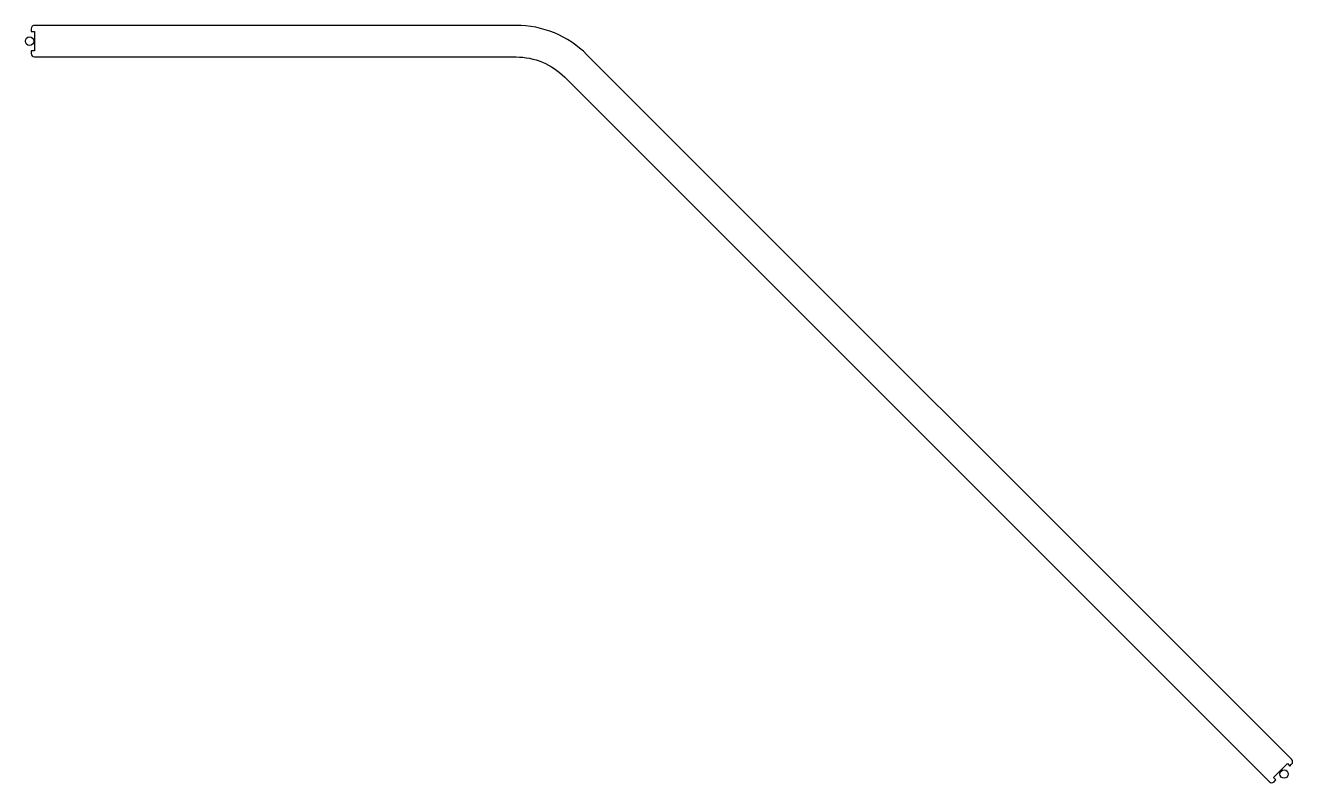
# Model space of a CAD drawing. Extents: x -0.01 to 1.5, y -0.88 to 0.02.
import ezdxf

# ---------------------------------------------------------------- set-up
doc = ezdxf.new("R2010")
doc.units = 0
doc.layers.add('135°', color=5, linetype='Continuous')

msp = doc.modelspace()

# ---------------------------------------------------------------- linework, layer by layer
msp.add_lwpolyline([(0.002, 0.0147), (0.002, 0.0116), (0.006, 0.0116), (0.006, -0.0116), (0.002, -0.0116), (0.002, -0.0147, 0.414212), (0.006, -0.0187), (0.576, -0.0187, -0.198912), (0.6336, -0.0426), (1.468, -0.877, 0.414211), (1.4736, -0.877), (1.4758, -0.8748), (1.473, -0.8719), (1.4894, -0.8555), (1.4922, -0.8584), (1.4944, -0.8562, 0.414216), (1.4944, -0.8505), (0.66, -0.0161, 0.198912), (0.576, 0.0187), (0.006, 0.0187, 0.414214), (0.002, 0.0147, -3.977466)], format="xyb")
at = {"layer": '135°', "color": 251, "true_color": 0x636466}
for centre in [(0, 0), (1.4854, -0.8679)]:
    msp.add_circle(centre, 0.005, dxfattribs=at)

doc.saveas('drawing.dxf')
